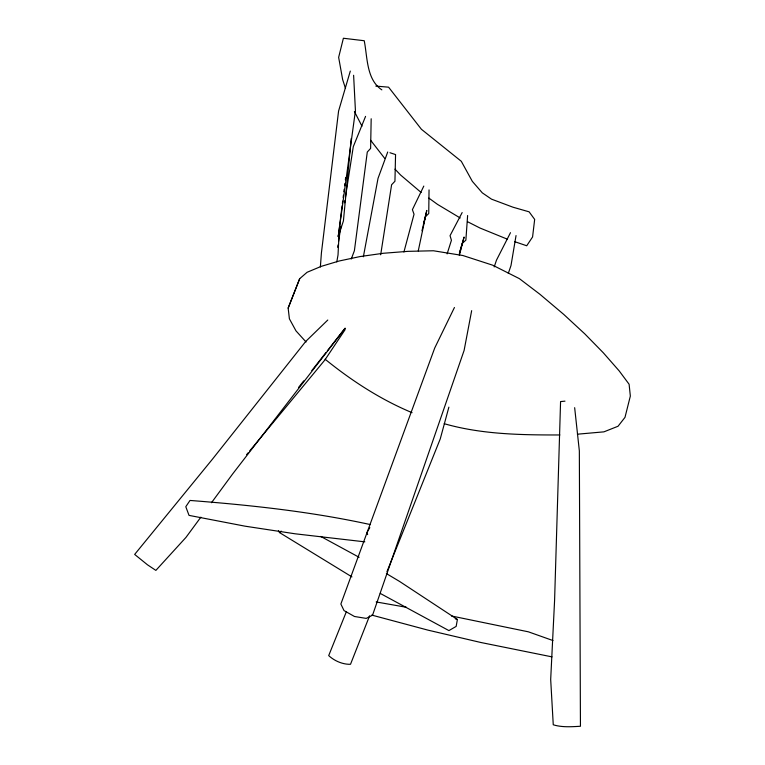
<?xml version="1.0" encoding="UTF-8"?>
<svg xmlns="http://www.w3.org/2000/svg" width="765" height="765" viewBox="0 0 765 765"><rect width="100%" height="100%" fill="white"/><g stroke="black" fill="none" stroke-linecap="round" stroke-linejoin="round"><path stroke-width="1.15" d="M429.041 189.911L428.735 213.54L425.369 216.791L421.984 230.714M371.178 118.766L370.614 148.429L367.286 152.034L354.396 250.7L351.259 259.019M339.134 232.57L338.025 254.965L336.791 261.888M467.625 215.529L465.866 240.143L462.347 243.318L459.373 253.55M320.363 266.966L321.415 252.899L338.579 111.049L350.303 71.078M351.231 138.484L343.418 220.932L338.264 236.538L342.108 205.842M342.404 203.48L342.701 201.119M343.141 197.58L343.437 195.218M343.877 191.671L344.174 189.309M344.623 185.771L344.919 183.409M345.359 179.871L345.656 177.509M338.713 233.325L338.264 236.538L355.429 110.676L353.612 75.276M337.671 247.286L338.034 244.943M338.579 241.434L340.941 226.23M344.575 202.83L344.939 200.487M345.484 196.978L353.287 146.679L365.565 116.376M380.674 254.793L391.603 184.748L394.941 181.257L395.562 154.568L389.959 152.732M516.04 235.563L511.001 265.531L508.314 273.363M386.363 573.559L399.493 581.39L457.394 619.478L456.16 626.401L448.912 630.599L380.291 593.439M363.365 256.791L378.034 178.341L387.721 151.996M471.661 310.647L464.106 350.437L372.555 615.175L366.244 618.397L354.482 616.494L344.011 610.575L340.865 604.025L434.721 348.018L454.439 307.501M418.264 250.901L426.784 210.452L423.428 224.298M459.335 255.491L464.087 237.026L459.449 253.033M403.92 252.01L414.037 214.238L412.402 209.667L423.81 186.077M448.883 407.143L440.248 438.919L386.918 571.771M447.123 253.884L451.427 240.287L450.04 235.677L462.156 212.565M494.2 266.918L496.485 260.148L510.485 232.684M306.067 342.003L295.978 330.863L289.399 318.814L288.156 308.104L299.679 278.699L307.09 272.283L321.348 266.325L339.163 260.999L360.047 256.562L383.294 253.272L407.898 251.35L433.439 250.767L462.892 255.529L492.727 265.206L519.387 278.642L539.87 294.238L563.7 314.377L584.814 333.894L603.269 352.751L619.201 370.92L629.107 384.25L630.341 396.069L624.995 417.355L618.044 426.248L603.92 431.852L577.403 434.195M299.679 278.699L288.156 308.104M369.581 615.825L350.504 664.297C342.71 664.527 334.372 660.903 328.701 655.605L346.382 611.675M369.811 527.649L367.085 532.354L367.63 534.592M345.149 329.581L324.924 359.923L249.658 450.968M200.86 517.169L185.981 537.384L155.869 570.394L147.502 564.819L134.659 554.424L212.479 459.134L305.742 341.429L327.783 320.028M211.475 502.729L232.723 473.841L345.101 328.3M298.541 387.473L303.705 380.894M311.824 370.556L325.842 352.694M327.324 350.819L345.034 328.252M246.617 454.649L248.137 452.813M278.393 530.757L279.493 532.555L281.233 531.12M564.981 401.147L560.573 401.577L554.587 600.468L550.685 679.492L553.258 724.78C561.864 727.477 571.465 726.788 580.444 726.262L579.344 450.872L574.658 407.678M559.884 434.96C521.175 435.027 481.682 434.444 444.207 423.695M375.825 86.082L388.582 87.172L421.4 129.266L461.305 161.3L472.33 181.353L482.304 192.857L491.503 199.149L512.99 207.21L529.112 211.829L534.668 219.402L532.574 236.978L526.712 245.766L514.797 241.702M364.829 541.85L295.08 533.788L245.039 526.177L189.032 515.381L185.79 506.726L190.016 500.444C250.48 505.12 311.011 511.603 370.308 524.57M376.179 601.94L406.387 607.276M552.014 656.877L480.869 642.495L427.903 630.121L371.704 615.07M451.522 615.997L528.385 631.823L552.961 640.544M455.309 618.789L457.394 619.478M507.214 239.12L479.971 228.018L467.482 221.678M412.067 412.67C380.549 399.521 351.556 380.683 325.096 359.215M460.205 217.977L437.494 204.37L428.84 198.078M320.736 536.418L359.11 557.283M351.938 576.906L279.493 532.555M421.142 192.484L400.592 175.022L395.017 169.18M381.85 89.868C366.33 79.503 367.535 57.251 364.226 40.727L343.389 38.25L338.646 57.356L342.634 79.522L345.503 88.501M370.69 140.339L384.671 158.326M361.988 126.196L354.415 111.527"/></g></svg>
